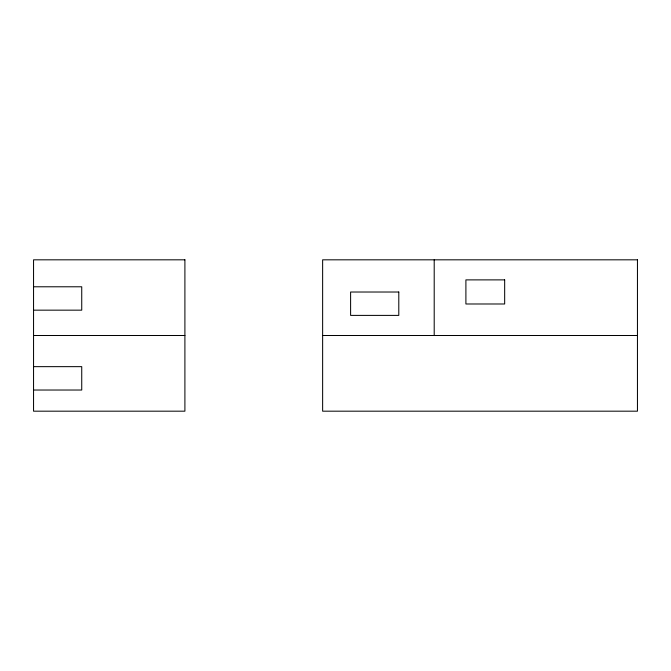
<?xml version="1.0" encoding="UTF-8"?>
<svg xmlns="http://www.w3.org/2000/svg" width="671" height="671" viewBox="0 0 671 671"><rect width="100%" height="100%" fill="white"/><g stroke="black" fill="none" stroke-linecap="round" stroke-linejoin="round"><path stroke-width="1.01" d="M33.55 286.785L81.736 286.785L81.736 310.161L33.55 310.161M33.55 335.5L184.902 335.5M322.634 335.5L637.45 335.5M33.55 366.651L81.736 366.651L81.736 390.027L33.55 390.027M434.204 259.82L434.204 335.5M184.902 259.82L33.55 259.82L33.55 411.18L184.902 411.18L184.902 259.82M637.45 259.82L322.634 259.82L322.634 411.18L637.45 411.18L637.45 259.82M504.667 279.882L465.9 279.882L465.9 303.988L504.667 303.988L504.667 279.882M398.792 292.019L350.606 292.019L350.606 315.395L398.792 315.395L398.792 292.019"/></g></svg>
